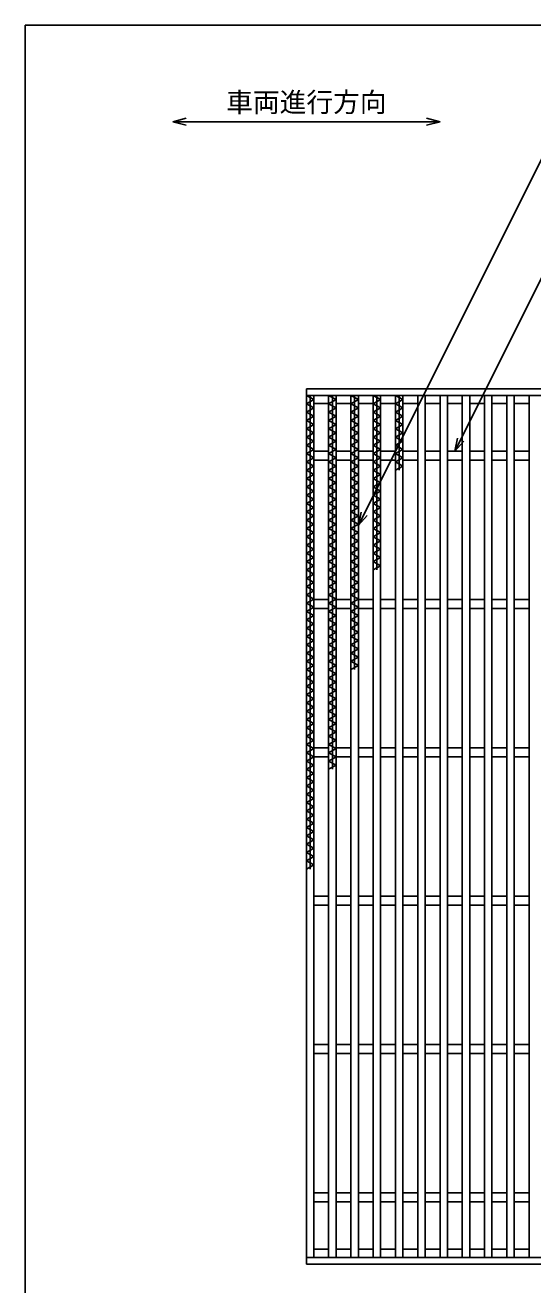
# Model space of a CAD drawing. Units: millimetres, scale not verified. Extents: x -1092 to 1042, y -770 to 629.
# Drawn here: x -1034 to -692, y -220 to 629 of the extents above; entities that cross this region are included whole.
import ezdxf
from ezdxf.enums import TextEntityAlignment as Align

# ---------------------------------------------------------------- set-up
doc = ezdxf.new("R2010")
doc.units = ezdxf.units.MM
doc.header["$LTSCALE"] = 6
for name, color, linetype, lineweight in [('0_2', 150, 'Continuous', 25), ('16', 3, 'Continuous', 25), ('22', 4, 'Continuous', 25)]:
    doc.layers.add(name, color=color, linetype=linetype, lineweight=lineweight)
doc.styles.add('ベクトル', font='')
doc.styles.get('ベクトル').set_extended_font_data('ベクトル')

msp = doc.modelspace()

# ---------------------------------------------------------------- linework, layer by layer
at = {"layer": '0_2'}
for p, q in [((-1034.4, -690.9), (-1034.4, 629.1)), ((-1034.4, 629.1), (1041.6, 629.1))]:
    msp.add_line(p, q, dxfattribs=at)
at = {"layer": '16'}
for p, q in [((-845, 384), (-255, 384)), ((-845, 379.5), (-845, 384)), ((-255, 379.5), (-845, 379.5)), ((-845, 379.5), (-845, -201.5)), ((-840, 379.5), (-845, 379.5)), ((-845, 379.5), (-840, 376.7)), ((-840, 376.7), (-845, 373.9)), ((-845, 373.9), (-840, 371.1)), ((-842.5, 379.5), (-842.5, 60.3)), ((-840, -201.5), (-840, 379.5)), ((-840, 374), (-830, 374)), ((-830, 379.5), (-830, -201.5)), ((-825, 379.5), (-830, 379.5)), ((-830, 379.5), (-825, 376.7)), ((-825, 376.7), (-830, 373.9)), ((-830, 373.9), (-825, 371.1)), ((-827.5, 379.5), (-827.5, 127.5)), ((-825, -201.5), (-825, 379.5)), ((-825, 374), (-815, 374)), ((-815, 379.5), (-815, -201.5)), ((-810, 379.5), (-815, 379.5)), ((-815, 379.5), (-810, 376.7)), ((-810, 376.7), (-815, 373.9)), ((-815, 373.9), (-810, 371.1)), ((-812.5, 379.5), (-812.5, 194.7)), ((-810, -201.5), (-810, 379.5)), ((-810, 374), (-800, 374)), ((-800, 379.5), (-800, -201.5)), ((-795, 379.5), (-800, 379.5)), ((-800, 379.5), (-795, 376.7)), ((-795, 376.7), (-800, 373.9)), ((-800, 373.9), (-795, 371.1)), ((-797.5, 379.5), (-797.5, 261.9)), ((-795, -201.5), (-795, 379.5)), ((-795, 374), (-785, 374)), ((-785, 379.5), (-785, -201.5)), ((-780, 379.5), (-785, 379.5)), ((-785, 379.5), (-780, 376.7)), ((-780, 376.7), (-785, 373.9)), ((-785, 373.9), (-780, 371.1)), ((-782.5, 379.5), (-782.5, 329.1)), ((-780, -201.5), (-780, 379.5)), ((-780, 374), (-770, 374)), ((-770, 379.5), (-770, -201.5)), ((-765, 379.5), (-770, 379.5)), ((-765, -201.5), (-765, 379.5)), ((-765, 374), (-755, 374)), ((-755, 379.5), (-755, -201.5)), ((-750, 379.5), (-755, 379.5)), ((-750, -201.5), (-750, 379.5)), ((-750, 374), (-740, 374)), ((-740, 379.5), (-740, -201.5)), ((-735, 379.5), (-740, 379.5)), ((-735, -201.5), (-735, 379.5)), ((-735, 374), (-725, 374)), ((-725, 379.5), (-725, -201.5)), ((-720, 379.5), (-725, 379.5)), ((-720, -201.5), (-720, 379.5)), ((-720, 374), (-710, 374)), ((-710, 379.5), (-710, -201.5)), ((-705, 379.5), (-710, 379.5)), ((-705, -201.5), (-705, 379.5)), ((-705, 374), (-695, 374)), ((-695, 379.5), (-695, -201.5)), ((-690, 379.5), (-695, 379.5)), ((-840, 371.1), (-845, 368.3)), ((-845, 368.3), (-840, 365.5)), ((-840, 365.5), (-845, 362.7)), ((-825, 371.1), (-830, 368.3)), ((-830, 368.3), (-825, 365.5)), ((-825, 365.5), (-830, 362.7)), ((-810, 371.1), (-815, 368.3)), ((-815, 368.3), (-810, 365.5)), ((-810, 365.5), (-815, 362.7)), ((-795, 371.1), (-800, 368.3)), ((-800, 368.3), (-795, 365.5)), ((-795, 365.5), (-800, 362.7)), ((-780, 371.1), (-785, 368.3)), ((-785, 368.3), (-780, 365.5)), ((-780, 365.5), (-785, 362.7)), ((-845, 362.7), (-840, 359.9)), ((-840, 359.9), (-845, 357.1)), ((-845, 357.1), (-840, 354.3)), ((-830, 362.7), (-825, 359.9)), ((-825, 359.9), (-830, 357.1)), ((-830, 357.1), (-825, 354.3)), ((-815, 362.7), (-810, 359.9)), ((-810, 359.9), (-815, 357.1)), ((-815, 357.1), (-810, 354.3)), ((-800, 362.7), (-795, 359.9)), ((-795, 359.9), (-800, 357.1)), ((-800, 357.1), (-795, 354.3)), ((-785, 362.7), (-780, 359.9)), ((-780, 359.9), (-785, 357.1)), ((-785, 357.1), (-780, 354.3)), ((-840, 354.3), (-845, 351.5)), ((-845, 351.5), (-840, 348.7)), ((-840, 348.7), (-845, 345.9)), ((-825, 354.3), (-830, 351.5)), ((-830, 351.5), (-825, 348.7)), ((-825, 348.7), (-830, 345.9)), ((-810, 354.3), (-815, 351.5)), ((-815, 351.5), (-810, 348.7)), ((-810, 348.7), (-815, 345.9)), ((-795, 354.3), (-800, 351.5)), ((-800, 351.5), (-795, 348.7)), ((-795, 348.7), (-800, 345.9)), ((-780, 354.3), (-785, 351.5)), ((-785, 351.5), (-780, 348.7)), ((-780, 348.7), (-785, 345.9)), ((-845, 345.9), (-840, 343.1)), ((-840, 343.1), (-845, 340.3)), ((-845, 340.3), (-840, 337.5)), ((-840, 342), (-830, 342)), ((-830, 345.9), (-825, 343.1)), ((-825, 343.1), (-830, 340.3)), ((-830, 340.3), (-825, 337.5)), ((-825, 342), (-815, 342)), ((-815, 345.9), (-810, 343.1)), ((-810, 343.1), (-815, 340.3)), ((-815, 340.3), (-810, 337.5)), ((-810, 342), (-800, 342)), ((-800, 345.9), (-795, 343.1)), ((-795, 343.1), (-800, 340.3)), ((-800, 340.3), (-795, 337.5)), ((-795, 342), (-785, 342)), ((-785, 345.9), (-780, 343.1)), ((-780, 343.1), (-785, 340.3)), ((-785, 340.3), (-780, 337.5)), ((-780, 342), (-770, 342)), ((-765, 342), (-755, 342)), ((-750, 342), (-740, 342)), ((-735, 342), (-725, 342)), ((-720, 342), (-710, 342)), ((-705, 342), (-695, 342)), ((-840, 337.5), (-845, 334.7)), ((-845, 334.7), (-840, 331.9)), ((-840, 331.9), (-845, 329.1)), ((-840, 336), (-830, 336)), ((-825, 337.5), (-830, 334.7)), ((-830, 334.7), (-825, 331.9)), ((-825, 331.9), (-830, 329.1)), ((-825, 336), (-815, 336)), ((-810, 337.5), (-815, 334.7)), ((-815, 334.7), (-810, 331.9)), ((-810, 331.9), (-815, 329.1)), ((-810, 336), (-800, 336)), ((-795, 337.5), (-800, 334.7)), ((-800, 334.7), (-795, 331.9)), ((-795, 331.9), (-800, 329.1)), ((-795, 336), (-785, 336)), ((-780, 337.5), (-785, 334.7)), ((-785, 334.7), (-780, 331.9)), ((-780, 331.9), (-785, 329.1)), ((-780, 336), (-770, 336)), ((-765, 336), (-755, 336)), ((-750, 336), (-740, 336)), ((-735, 336), (-725, 336)), ((-720, 336), (-710, 336)), ((-705, 336), (-695, 336)), ((-845, 329.1), (-840, 326.3)), ((-840, 326.3), (-845, 323.5)), ((-845, 323.5), (-840, 320.7)), ((-830, 329.1), (-825, 326.3)), ((-825, 326.3), (-830, 323.5)), ((-830, 323.5), (-825, 320.7)), ((-815, 329.1), (-810, 326.3)), ((-810, 326.3), (-815, 323.5)), ((-815, 323.5), (-810, 320.7)), ((-800, 329.1), (-795, 326.3)), ((-795, 326.3), (-800, 323.5)), ((-800, 323.5), (-795, 320.7)), ((-840, 320.7), (-845, 317.9)), ((-845, 317.9), (-840, 315.1)), ((-840, 315.1), (-845, 312.3)), ((-825, 320.7), (-830, 317.9)), ((-830, 317.9), (-825, 315.1)), ((-825, 315.1), (-830, 312.3)), ((-810, 320.7), (-815, 317.9)), ((-815, 317.9), (-810, 315.1)), ((-810, 315.1), (-815, 312.3)), ((-795, 320.7), (-800, 317.9)), ((-800, 317.9), (-795, 315.1)), ((-795, 315.1), (-800, 312.3)), ((-845, 312.3), (-840, 309.5)), ((-840, 309.5), (-845, 306.7)), ((-845, 306.7), (-840, 303.9)), ((-830, 312.3), (-825, 309.5)), ((-825, 309.5), (-830, 306.7)), ((-830, 306.7), (-825, 303.9)), ((-815, 312.3), (-810, 309.5)), ((-810, 309.5), (-815, 306.7)), ((-815, 306.7), (-810, 303.9)), ((-800, 312.3), (-795, 309.5)), ((-795, 309.5), (-800, 306.7)), ((-800, 306.7), (-795, 303.9)), ((-840, 303.9), (-845, 301.1)), ((-845, 301.1), (-840, 298.3)), ((-840, 298.3), (-845, 295.5)), ((-825, 303.9), (-830, 301.1)), ((-830, 301.1), (-825, 298.3)), ((-825, 298.3), (-830, 295.5)), ((-810, 303.9), (-815, 301.1)), ((-815, 301.1), (-810, 298.3)), ((-810, 298.3), (-815, 295.5)), ((-795, 303.9), (-800, 301.1)), ((-800, 301.1), (-795, 298.3)), ((-795, 298.3), (-800, 295.5)), ((-845, 295.5), (-840, 292.7)), ((-840, 292.7), (-845, 289.9)), ((-845, 289.9), (-840, 287.1)), ((-830, 295.5), (-825, 292.7)), ((-825, 292.7), (-830, 289.9)), ((-830, 289.9), (-825, 287.1)), ((-815, 295.5), (-810, 292.7)), ((-810, 292.7), (-815, 289.9)), ((-815, 289.9), (-810, 287.1)), ((-800, 295.5), (-795, 292.7)), ((-795, 292.7), (-800, 289.9)), ((-800, 289.9), (-795, 287.1)), ((-840, 287.1), (-845, 284.3)), ((-845, 284.3), (-840, 281.5)), ((-840, 281.5), (-845, 278.7)), ((-825, 287.1), (-830, 284.3)), ((-830, 284.3), (-825, 281.5)), ((-825, 281.5), (-830, 278.7)), ((-810, 287.1), (-815, 284.3)), ((-815, 284.3), (-810, 281.5)), ((-810, 281.5), (-815, 278.7)), ((-795, 287.1), (-800, 284.3)), ((-800, 284.3), (-795, 281.5)), ((-795, 281.5), (-800, 278.7)), ((-845, 278.7), (-840, 275.9)), ((-840, 275.9), (-845, 273.1)), ((-845, 273.1), (-840, 270.3)), ((-830, 278.7), (-825, 275.9)), ((-825, 275.9), (-830, 273.1)), ((-830, 273.1), (-825, 270.3)), ((-815, 278.7), (-810, 275.9)), ((-810, 275.9), (-815, 273.1)), ((-815, 273.1), (-810, 270.3)), ((-800, 278.7), (-795, 275.9)), ((-795, 275.9), (-800, 273.1)), ((-800, 273.1), (-795, 270.3)), ((-840, 270.3), (-845, 267.5)), ((-845, 267.5), (-840, 264.7)), ((-840, 264.7), (-845, 261.9)), ((-825, 270.3), (-830, 267.5)), ((-830, 267.5), (-825, 264.7)), ((-825, 264.7), (-830, 261.9)), ((-810, 270.3), (-815, 267.5)), ((-815, 267.5), (-810, 264.7)), ((-810, 264.7), (-815, 261.9)), ((-795, 270.3), (-800, 267.5)), ((-800, 267.5), (-795, 264.7)), ((-795, 264.7), (-800, 261.9)), ((-845, 261.9), (-840, 259.1)), ((-840, 259.1), (-845, 256.3)), ((-845, 256.3), (-840, 253.5)), ((-830, 261.9), (-825, 259.1)), ((-825, 259.1), (-830, 256.3)), ((-830, 256.3), (-825, 253.5)), ((-815, 261.9), (-810, 259.1)), ((-810, 259.1), (-815, 256.3)), ((-815, 256.3), (-810, 253.5)), ((-840, 253.5), (-845, 250.7)), ((-845, 250.7), (-840, 247.9)), ((-840, 247.9), (-845, 245.1)), ((-825, 253.5), (-830, 250.7)), ((-830, 250.7), (-825, 247.9)), ((-825, 247.9), (-830, 245.1)), ((-810, 253.5), (-815, 250.7)), ((-815, 250.7), (-810, 247.9)), ((-810, 247.9), (-815, 245.1)), ((-845, 245.1), (-840, 242.3)), ((-840, 242.3), (-845, 239.5)), ((-845, 239.5), (-840, 236.7)), ((-840, 242), (-830, 242)), ((-830, 245.1), (-825, 242.3)), ((-825, 242.3), (-830, 239.5)), ((-830, 239.5), (-825, 236.7)), ((-825, 242), (-815, 242)), ((-815, 245.1), (-810, 242.3)), ((-810, 242.3), (-815, 239.5)), ((-815, 239.5), (-810, 236.7)), ((-810, 242), (-800, 242)), ((-795, 242), (-785, 242)), ((-780, 242), (-770, 242)), ((-765, 242), (-755, 242)), ((-750, 242), (-740, 242)), ((-735, 242), (-725, 242)), ((-720, 242), (-710, 242)), ((-705, 242), (-695, 242)), ((-840, 236.7), (-845, 233.9)), ((-845, 233.9), (-840, 231.1)), ((-840, 231.1), (-845, 228.3)), ((-840, 236), (-830, 236)), ((-825, 236.7), (-830, 233.9)), ((-830, 233.9), (-825, 231.1)), ((-825, 231.1), (-830, 228.3)), ((-825, 236), (-815, 236)), ((-810, 236.7), (-815, 233.9)), ((-815, 233.9), (-810, 231.1)), ((-810, 231.1), (-815, 228.3)), ((-810, 236), (-800, 236)), ((-795, 236), (-785, 236)), ((-780, 236), (-770, 236)), ((-765, 236), (-755, 236)), ((-750, 236), (-740, 236)), ((-735, 236), (-725, 236)), ((-720, 236), (-710, 236)), ((-705, 236), (-695, 236)), ((-845, 228.3), (-840, 225.5)), ((-840, 225.5), (-845, 222.7)), ((-845, 222.7), (-840, 219.9)), ((-830, 228.3), (-825, 225.5)), ((-825, 225.5), (-830, 222.7)), ((-830, 222.7), (-825, 219.9)), ((-815, 228.3), (-810, 225.5)), ((-810, 225.5), (-815, 222.7)), ((-815, 222.7), (-810, 219.9)), ((-840, 219.9), (-845, 217.1)), ((-845, 217.1), (-840, 214.3)), ((-840, 214.3), (-845, 211.5)), ((-825, 219.9), (-830, 217.1)), ((-830, 217.1), (-825, 214.3)), ((-825, 214.3), (-830, 211.5)), ((-810, 219.9), (-815, 217.1)), ((-815, 217.1), (-810, 214.3)), ((-810, 214.3), (-815, 211.5)), ((-845, 211.5), (-840, 208.7)), ((-840, 208.7), (-845, 205.9)), ((-845, 205.9), (-840, 203.1)), ((-830, 211.5), (-825, 208.7)), ((-825, 208.7), (-830, 205.9)), ((-830, 205.9), (-825, 203.1)), ((-815, 211.5), (-810, 208.7)), ((-810, 208.7), (-815, 205.9)), ((-815, 205.9), (-810, 203.1)), ((-840, 203.1), (-845, 200.3)), ((-845, 200.3), (-840, 197.5)), ((-840, 197.5), (-845, 194.7)), ((-825, 203.1), (-830, 200.3)), ((-830, 200.3), (-825, 197.5)), ((-825, 197.5), (-830, 194.7)), ((-810, 203.1), (-815, 200.3)), ((-815, 200.3), (-810, 197.5)), ((-810, 197.5), (-815, 194.7)), ((-845, 194.7), (-840, 191.9)), ((-840, 191.9), (-845, 189.1)), ((-845, 189.1), (-840, 186.3)), ((-830, 194.7), (-825, 191.9)), ((-825, 191.9), (-830, 189.1)), ((-830, 189.1), (-825, 186.3)), ((-840, 186.3), (-845, 183.5)), ((-845, 183.5), (-840, 180.7)), ((-840, 180.7), (-845, 177.9)), ((-825, 186.3), (-830, 183.5)), ((-830, 183.5), (-825, 180.7)), ((-825, 180.7), (-830, 177.9)), ((-845, 177.9), (-840, 175.1)), ((-840, 175.1), (-845, 172.3)), ((-845, 172.3), (-840, 169.5)), ((-830, 177.9), (-825, 175.1)), ((-825, 175.1), (-830, 172.3)), ((-830, 172.3), (-825, 169.5)), ((-840, 169.5), (-845, 166.7)), ((-845, 166.7), (-840, 163.9)), ((-840, 163.9), (-845, 161.1)), ((-825, 169.5), (-830, 166.7)), ((-830, 166.7), (-825, 163.9)), ((-825, 163.9), (-830, 161.1)), ((-845, 161.1), (-840, 158.3)), ((-840, 158.3), (-845, 155.5)), ((-845, 155.5), (-840, 152.7)), ((-830, 161.1), (-825, 158.3)), ((-825, 158.3), (-830, 155.5)), ((-830, 155.5), (-825, 152.7)), ((-840, 152.7), (-845, 149.9)), ((-845, 149.9), (-840, 147.1)), ((-840, 147.1), (-845, 144.3)), ((-825, 152.7), (-830, 149.9)), ((-830, 149.9), (-825, 147.1)), ((-825, 147.1), (-830, 144.3)), ((-845, 144.3), (-840, 141.5)), ((-840, 141.5), (-845, 138.7)), ((-845, 138.7), (-840, 135.9)), ((-840, 135.9), (-845, 133.1)), ((-840, 142), (-830, 142)), ((-840, 136), (-830, 136)), ((-830, 144.3), (-825, 141.5)), ((-825, 141.5), (-830, 138.7)), ((-830, 138.7), (-825, 135.9)), ((-825, 135.9), (-830, 133.1)), ((-825, 142), (-815, 142)), ((-825, 136), (-815, 136)), ((-810, 142), (-800, 142)), ((-810, 136), (-800, 136)), ((-795, 142), (-785, 142)), ((-795, 136), (-785, 136)), ((-780, 142), (-770, 142)), ((-780, 136), (-770, 136)), ((-765, 142), (-755, 142)), ((-765, 136), (-755, 136)), ((-750, 142), (-740, 142)), ((-750, 136), (-740, 136)), ((-735, 142), (-725, 142)), ((-735, 136), (-725, 136)), ((-720, 142), (-710, 142)), ((-720, 136), (-710, 136)), ((-705, 142), (-695, 142)), ((-705, 136), (-695, 136)), ((-845, 133.1), (-840, 130.3)), ((-840, 130.3), (-845, 127.5)), ((-845, 127.5), (-840, 124.7)), ((-830, 133.1), (-825, 130.3)), ((-825, 130.3), (-830, 127.5)), ((-840, 124.7), (-845, 121.9)), ((-845, 121.9), (-840, 119.1)), ((-840, 119.1), (-845, 116.3)), ((-845, 116.3), (-840, 113.5)), ((-840, 113.5), (-845, 110.7)), ((-845, 110.7), (-840, 107.9)), ((-840, 107.9), (-845, 105.1)), ((-845, 105.1), (-840, 102.3)), ((-840, 102.3), (-845, 99.5)), ((-845, 99.5), (-840, 96.7)), ((-840, 96.7), (-845, 93.9)), ((-845, 93.9), (-840, 91.1)), ((-840, 91.1), (-845, 88.3)), ((-845, 88.3), (-840, 85.5)), ((-840, 85.5), (-845, 82.7)), ((-845, 82.7), (-840, 79.9)), ((-840, 79.9), (-845, 77.1)), ((-845, 77.1), (-840, 74.3)), ((-840, 74.3), (-845, 71.5)), ((-845, 71.5), (-840, 68.7)), ((-840, 68.7), (-845, 65.9)), ((-845, 65.9), (-840, 63.1)), ((-840, 63.1), (-845, 60.3)), ((-840, 42), (-830, 42)), ((-840, 36), (-830, 36)), ((-825, 42), (-815, 42)), ((-825, 36), (-815, 36)), ((-810, 42), (-800, 42)), ((-810, 36), (-800, 36)), ((-795, 42), (-785, 42)), ((-795, 36), (-785, 36)), ((-780, 42), (-770, 42)), ((-780, 36), (-770, 36)), ((-765, 42), (-755, 42)), ((-765, 36), (-755, 36)), ((-750, 42), (-740, 42)), ((-750, 36), (-740, 36)), ((-735, 42), (-725, 42)), ((-735, 36), (-725, 36)), ((-720, 42), (-710, 42)), ((-720, 36), (-710, 36)), ((-705, 42), (-695, 42)), ((-705, 36), (-695, 36)), ((-840, -58), (-830, -58)), ((-825, -58), (-815, -58)), ((-810, -58), (-800, -58)), ((-795, -58), (-785, -58)), ((-780, -58), (-770, -58)), ((-765, -58), (-755, -58)), ((-750, -58), (-740, -58)), ((-735, -58), (-725, -58)), ((-720, -58), (-710, -58)), ((-705, -58), (-695, -58)), ((-840, -64), (-830, -64)), ((-825, -64), (-815, -64)), ((-810, -64), (-800, -64)), ((-795, -64), (-785, -64)), ((-780, -64), (-770, -64)), ((-765, -64), (-755, -64)), ((-750, -64), (-740, -64)), ((-735, -64), (-725, -64)), ((-720, -64), (-710, -64)), ((-705, -64), (-695, -64)), ((-840, -158), (-830, -158)), ((-825, -158), (-815, -158)), ((-810, -158), (-800, -158)), ((-795, -158), (-785, -158)), ((-780, -158), (-770, -158)), ((-765, -158), (-755, -158)), ((-750, -158), (-740, -158)), ((-735, -158), (-725, -158)), ((-720, -158), (-710, -158)), ((-705, -158), (-695, -158)), ((-840, -164), (-830, -164)), ((-825, -164), (-815, -164)), ((-810, -164), (-800, -164)), ((-795, -164), (-785, -164)), ((-780, -164), (-770, -164)), ((-765, -164), (-755, -164)), ((-750, -164), (-740, -164)), ((-735, -164), (-725, -164)), ((-720, -164), (-710, -164)), ((-705, -164), (-695, -164)), ((-845, -201.5), (-255, -201.5)), ((-845, -206), (-845, -201.5)), ((-845, -201.5), (-840, -201.5)), ((-840, -196), (-830, -196)), ((-830, -201.5), (-825, -201.5)), ((-825, -196), (-815, -196)), ((-815, -201.5), (-810, -201.5)), ((-810, -196), (-800, -196)), ((-800, -201.5), (-795, -201.5)), ((-795, -196), (-785, -196)), ((-785, -201.5), (-780, -201.5)), ((-780, -196), (-770, -196)), ((-770, -201.5), (-765, -201.5)), ((-765, -196), (-755, -196)), ((-755, -201.5), (-750, -201.5)), ((-750, -196), (-740, -196)), ((-740, -201.5), (-735, -201.5)), ((-735, -196), (-725, -196)), ((-725, -201.5), (-720, -201.5)), ((-720, -196), (-710, -196)), ((-710, -201.5), (-705, -201.5)), ((-705, -196), (-695, -196)), ((-695, -201.5), (-690, -201.5)), ((-255, -206), (-845, -206))]:
    msp.add_line(p, q, dxfattribs=at)
at = {"layer": '22'}
for p, q in [((-935, 564), (-926, 566.4)), ((-926, 561.6), (-935, 564)), ((-935, 564), (-755, 564)), ((-755, 564), (-764, 566.4)), ((-764, 561.6), (-755, 564)), ((-810, 292), (-679.75, 552.5)), ((-745, 342), (-652.25, 527.5)), ((-745, 342), (-743.2, 350.76)), ((-745, 342), (-739, 348.6)), ((-810, 292), (-808.2, 300.76)), ((-810, 292), (-804, 298.6))]:
    msp.add_line(p, q, dxfattribs=at)

# ---------------------------------------------------------------- texts
at = {"layer": '22', "color": 2, "style": 'ベクトル'}
msp.add_text('車両進行方向', height=13.2, dxfattribs=at).set_placement((-899, 577.2), align=Align.MIDDLE_LEFT)

doc.saveas('drawing.dxf')
